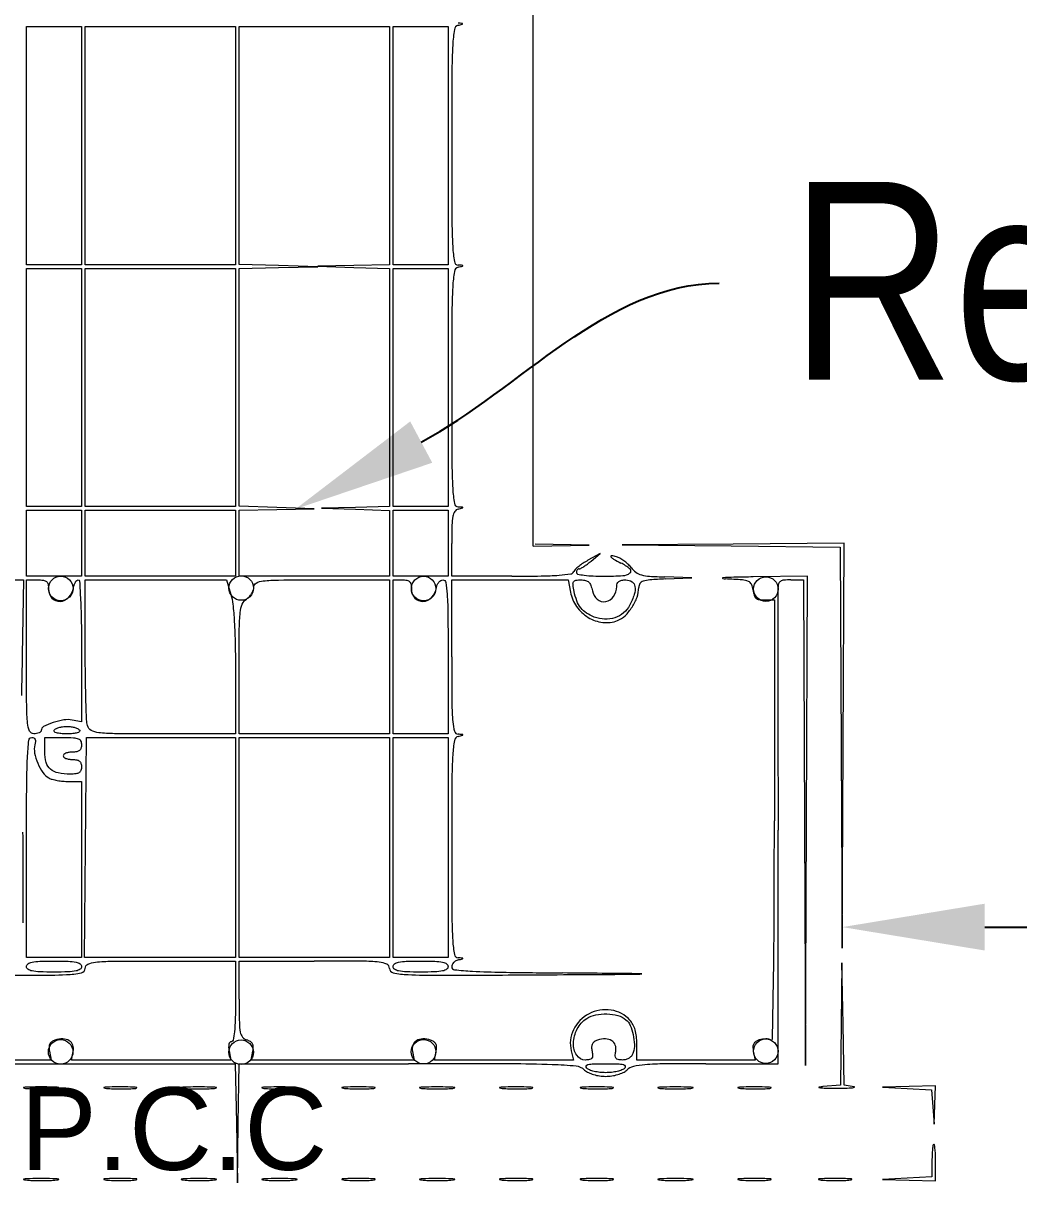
# Model space of a CAD drawing. Header units: metres. Extents: x 1521 to 1862, y -130 to 121.
# Drawn here: x 1527.445 to 1528.703, y -2.334 to -0.869 of the extents above; entities that cross this region are included whole.
import ezdxf
from ezdxf import colors
from ezdxf.entities.mleader import LeaderData, LeaderLine
from ezdxf.math import Vec2, Vec3

# ---------------------------------------------------------------- set-up
doc = ezdxf.new("R2010")
doc.units = ezdxf.units.M
doc.header["$MEASUREMENT"] = 0
doc.layers.add('A-WALL', color=250, linetype='Continuous', lineweight=30)
doc.styles.add('MT', font='swissc.ttf', dxfattribs={"height": 0.3})
doc.styles.get("Standard").update_dxf_attribs({"font": 'arial.ttf'})

msp = doc.modelspace()

# ---------------------------------------------------------------- linework, layer by layer
at = {"layer": 'A-WALL', "lineweight": 5, "ltscale": 5}
for p, q in [((1528.08959, -1.52935), (1528.08959, 0.11573)), ((1527.98653, -1.56743), (1527.98653, -1.52609)), ((1528.08959, -1.52935), (1528.16022, -1.52833)), ((1528.16022, -1.52833), (1528.09194, -1.52691)), ((1528.17411, -1.53887), (1528.15854, -1.54736)), ((1528.16253, -1.54841), (1528.17411, -1.53887)), ((1528.06246, -1.56743), (1527.98653, -1.56743)), ((1528.4358, -1.56743), (1528.36748, -1.56835)), ((1528.43467, -1.87659), (1528.4358, -1.56743)), ((1527.98653, -1.66932), (1527.98653, -1.57206)), ((1527.98653, -1.57206), (1528.06012, -1.57206)), ((1528.06012, -1.57206), (1528.13371, -1.57206)), ((1528.13371, -1.57206), (1528.13662, -1.58753)), ((1528.2899, -1.56927), (1528.25583, -1.56835)), ((1528.25632, -1.57087), (1528.2899, -1.56927)), ((1528.41492, -1.57206), (1528.4311, -1.57206)), ((1528.4311, -1.57206), (1528.43232, -1.8789)), ((1528.38138, -1.59735), (1528.39411, -1.59717)), ((1528.39411, -1.59717), (1528.39411, -1.87668)), ((1528.39888, -2.18343), (1528.39874, -1.88817)), ((1528.43232, -1.8789), (1528.43355, -2.18575)), ((1528.43355, -2.18575), (1528.43467, -1.87659)), ((1527.7179, -2.10207), (1527.7179, -2.05375)), ((1527.7179, -2.05375), (1527.81285, -2.05375)), ((1527.73308, -2.1788), (1527.73521, -2.16768)), ((1527.93685, -2.16787), (1527.93893, -2.1788)), ((1527.96466, -2.1788), (1527.96679, -2.16768)), ((1528.13747, -2.16722), (1528.14038, -2.1788)), ((1528.22043, -2.1788), (1528.22043, -2.15844)), ((1528.36754, -2.16768), (1528.36967, -2.1788)), ((1527.83601, -2.1788), (1527.73308, -2.1788)), ((1527.93893, -2.1788), (1527.83601, -2.1788)), ((1528.05252, -2.1788), (1527.96466, -2.1788)), ((1528.14038, -2.1788), (1528.05252, -2.1788)), ((1528.29505, -2.1788), (1528.22043, -2.1788)), ((1528.36967, -2.1788), (1528.29505, -2.1788)), ((1527.36579, -2.18343), (1527.71304, -2.18343)), ((1527.71304, -2.18343), (1527.71444, -2.25869)), ((1527.71687, -2.25869), (1527.7179, -2.18343)), ((1527.7179, -2.18343), (1527.93175, -2.18343)), ((1528.3077, -2.18343), (1528.39888, -2.18343)), ((1527.71444, -2.25869), (1527.71583, -2.33396)), ((1527.71583, -2.33396), (1527.71687, -2.25869))]:
    msp.add_line(p, q, dxfattribs=at)
for points in [[(1527.51874, -1.02322), (1527.51874, -1.17375), (1527.48401, -1.17375), (1527.44927, -1.17375), (1527.44927, -1.02322), (1527.44927, -0.87269), (1527.48401, -0.87269), (1527.51874, -0.87269)], [(1527.71327, -1.02322), (1527.71327, -1.17375), (1527.61832, -1.17375), (1527.52338, -1.17375), (1527.52338, -1.02322), (1527.52338, -0.87269), (1527.61832, -0.87269), (1527.71327, -0.87269)], [(1527.9078, -1.02322), (1527.9078, -1.17375), (1527.86264, -1.17472), (1527.81748, -1.17568), (1527.86264, -1.1772), (1527.9078, -1.17871), (1527.9078, -1.32907), (1527.9078, -1.47943), (1527.86496, -1.48039), (1527.82211, -1.48135), (1527.86496, -1.48288), (1527.9078, -1.48441), (1527.9078, -1.52592), (1527.9078, -1.56743), (1527.81285, -1.56743), (1527.7179, -1.56743), (1527.7179, -1.52575), (1527.7179, -1.48406), (1527.76538, -1.48308), (1527.81285, -1.48211), (1527.76538, -1.48061), (1527.7179, -1.47911), (1527.7179, -1.32874), (1527.7179, -1.17838), (1527.76769, -1.17739), (1527.81748, -1.17641), (1527.76769, -1.17492), (1527.7179, -1.17343), (1527.7179, -1.02306), (1527.7179, -0.87269), (1527.81285, -0.87269), (1527.9078, -0.87269)], [(1527.9819, -1.02322), (1527.9819, -1.17375), (1527.94717, -1.17375), (1527.91243, -1.17375), (1527.91243, -1.02322), (1527.91243, -0.87269), (1527.94717, -0.87269), (1527.9819, -0.87269)], [(1527.51874, -1.3289), (1527.51874, -1.47943), (1527.48401, -1.47943), (1527.44927, -1.47943), (1527.44927, -1.3289), (1527.44927, -1.17838), (1527.48401, -1.17838), (1527.51874, -1.17838)], [(1527.71327, -1.3289), (1527.71327, -1.47943), (1527.61832, -1.47943), (1527.52338, -1.47943), (1527.52338, -1.3289), (1527.52338, -1.17838), (1527.61832, -1.17838), (1527.71327, -1.17838)], [(1527.9819, -1.3289), (1527.9819, -1.47943), (1527.94717, -1.47943), (1527.91243, -1.47943), (1527.91243, -1.3289), (1527.91243, -1.17838), (1527.94717, -1.17838), (1527.9819, -1.17838)], [(1527.51874, -1.52575), (1527.51874, -1.56743), (1527.48401, -1.56743), (1527.44927, -1.56743), (1527.44927, -1.52575), (1527.44927, -1.48406), (1527.48401, -1.48406), (1527.51874, -1.48406)], [(1527.71327, -1.52575), (1527.71327, -1.56743), (1527.61832, -1.56743), (1527.52338, -1.56743), (1527.52338, -1.52575), (1527.52338, -1.48406), (1527.61832, -1.48406), (1527.71327, -1.48406)], [(1527.9819, -1.52575), (1527.9819, -1.56743), (1527.94717, -1.56743), (1527.91243, -1.56743), (1527.91243, -1.52575), (1527.91243, -1.48406), (1527.94717, -1.48406), (1527.9819, -1.48406)], [(1528.33965, -1.52922), (1528.4774, -1.53052), (1528.47864, -1.78403), (1528.47988, -2.03754), (1528.481, -1.78164), (1528.48211, -1.52575), (1528.34201, -1.52683), (1528.2019, -1.52792)], [(1527.71327, -1.91017), (1527.71327, -2.04911), (1527.618, -2.04911), (1527.52272, -2.04911), (1527.52394, -1.91017), (1527.52515, -1.77122), (1527.61921, -1.77122), (1527.71327, -1.77122)], [(1527.9078, -1.91017), (1527.9078, -2.04911), (1527.81285, -2.04911), (1527.7179, -2.04911), (1527.7179, -1.91017), (1527.7179, -1.77122), (1527.81285, -1.77122), (1527.9078, -1.77122)], [(1527.9819, -1.91017), (1527.9819, -2.04911), (1527.94717, -2.04911), (1527.91243, -2.04911), (1527.91243, -1.91017), (1527.91243, -1.77122), (1527.94717, -1.77122), (1527.9819, -1.77122)], [(1528.56176, -2.21465), (1528.59278, -2.21626), (1528.59451, -2.23806), (1528.59623, -2.25985), (1528.59707, -2.23554), (1528.5979, -2.21122), (1528.56432, -2.21213), (1528.53074, -2.21303)]]:
    msp.add_lwpolyline(points, close=True, dxfattribs=at)
for points in [[(1527.36161, -1.57206), (1527.44532, -1.57206), (1527.44382, -1.66718, -0.002509), (1527.44276, -1.71821, -0.014722)], [(1527.44436, -1.89083, -0.002997), (1527.44464, -1.93796, -0.00148), (1527.44444, -2.00534, -0.016631)], [(1527.34159, -2.07118, 0.000695), (1527.46075, -2.07173, 0.012037), (1527.49963, -2.07092, 0.03551), (1527.51866, -2.0687, 0.360468), (1527.52338, -2.06301, -0.289626), (1527.52674, -2.05769, -0.086689), (1527.5364, -2.05502, -0.022816), (1527.55746, -2.05393, -0.001501), (1527.61832, -2.05375), (1527.71327, -2.05375), (1527.71327, -2.10469, -0.006338), (1527.71298, -2.12751, -0.018954), (1527.712, -2.14308, -0.019555), (1527.71051, -2.15363, -0.362601), (1527.7081, -2.15564, 0.222095), (1527.70622, -2.15652, 0.112088), (1527.705, -2.1589, 0.072403), (1527.70461, -2.16259, 0.037491), (1527.70514, -2.16722), (1527.70736, -2.1788), (1527.60674, -2.1788), (1527.50613, -2.1788), (1527.50822, -2.16787, 0.131317), (1527.50765, -2.15997, 0.172794), (1527.50316, -2.15437, 0.139213), (1527.49524, -2.15212, 0.076905), (1527.48522, -2.15368, 0.071147), (1527.48112, -2.15565, 0.130559), (1527.47869, -2.15842, 0.114853), (1527.47778, -2.1623, 0.04792), (1527.47828, -2.16768), (1527.48041, -2.1788), (1527.37748, -2.1788)]]:
    msp.add_lwpolyline(points, format="xyb", dxfattribs=at)
for points in [[(1527.47706, -1.58379, 0.184951), (1527.48137, -1.59503, 0.227675), (1527.49163, -1.59926, 0.192094), (1527.5028, -1.59406, 0.15313), (1527.50865, -1.58201, -0.040145), (1527.50953, -1.5782, -0.054773), (1527.51096, -1.57498, -0.06764), (1527.51268, -1.57278, -0.195845), (1527.51444, -1.57206, -0.397046), (1527.51627, -1.57379, -0.002736), (1527.51753, -1.59731, -0.00792), (1527.51845, -1.62592, -0.004085), (1527.51874, -1.66174), (1527.51874, -1.75141), (1527.50713, -1.74919, 0.088395), (1527.49638, -1.74905, 0.040768), (1527.48276, -1.75246, 0.037233), (1527.47085, -1.75752, 0.280847), (1527.4678, -1.76252, -0.211547), (1527.46711, -1.76407, -0.080913), (1527.46508, -1.76539, -0.061586), (1527.46208, -1.76629, -0.042005), (1527.45853, -1.76659, -0.292848), (1527.45321, -1.76317, -0.084277), (1527.45054, -1.75327, -0.022284), (1527.44945, -1.73173, -0.001458), (1527.44927, -1.66932), (1527.44927, -1.57206), (1527.46317, -1.57206, -0.030112), (1527.47067, -1.57251, -0.146144), (1527.47453, -1.5742, -0.172948), (1527.47648, -1.57755, -0.046258)], [(1527.70751, -1.59052, -0.05074), (1527.71, -1.6027, -0.010148), (1527.71176, -1.62483, -0.009449), (1527.7129, -1.65327, -0.005338), (1527.71327, -1.68778), (1527.71327, -1.76659), (1527.62118, -1.76659, -0.001485), (1527.56023, -1.76641, -0.025868), (1527.54043, -1.76526, -0.100996), (1527.53101, -1.76224, -0.201916), (1527.5263, -1.75617, -0.05567), (1527.52518, -1.74883, -0.002508), (1527.5243, -1.7233, -0.00418), (1527.52367, -1.69293, -0.002977), (1527.52344, -1.6589), (1527.52338, -1.57206), (1527.61256, -1.57206), (1527.70175, -1.57206)], [(1527.9078, -1.66932), (1527.9078, -1.76659), (1527.81285, -1.76659), (1527.7179, -1.76659), (1527.7179, -1.68433, -0.00217), (1527.71812, -1.63362, -0.024042), (1527.71927, -1.61339, -0.068017), (1527.72192, -1.60259, -0.160372), (1527.72717, -1.59629, 0.063621), (1527.73071, -1.5934, 0.051408), (1527.73371, -1.5895, 0.053089), (1527.73575, -1.58524, 0.085407), (1527.73643, -1.58129, -0.276909), (1527.73957, -1.57605, -0.096043), (1527.74834, -1.57334, -0.025103), (1527.76753, -1.57225, -0.001711), (1527.82211, -1.57206), (1527.9078, -1.57206)], [(1527.93559, -1.58379, 0.184951), (1527.93989, -1.59503, 0.227675), (1527.95016, -1.59926, 0.192094), (1527.96133, -1.59406, 0.15313), (1527.96717, -1.58201, -0.062178), (1527.96823, -1.57821, -0.072022), (1527.97016, -1.57498, -0.08341), (1527.97264, -1.57281, -0.139456), (1527.97528, -1.57206, -0.367642), (1527.97893, -1.57517, -0.023396), (1527.98067, -1.59022, -0.014816), (1527.98167, -1.61639, -0.002188), (1527.9819, -1.66932), (1527.9819, -1.76659), (1527.94717, -1.76659), (1527.91243, -1.76659), (1527.91243, -1.66932), (1527.91243, -1.57206), (1527.92401, -1.57206, -0.045625), (1527.9299, -1.5726, -0.153505), (1527.93329, -1.57439, -0.151722), (1527.93506, -1.57781, -0.044245)], [(1528.16416, -1.58596, 0.170052), (1528.17043, -1.59655, 0.223139), (1528.18115, -1.59941, 0.201059), (1528.19107, -1.59298, 0.15078), (1528.19496, -1.5804, -0.095825), (1528.19568, -1.57666, -0.142106), (1528.19772, -1.57405, -0.111138), (1528.20128, -1.57254, -0.045353), (1528.20653, -1.57206, -0.149701), (1528.21426, -1.57443, -0.210893), (1528.21804, -1.58045, -0.118218), (1528.21713, -1.59047, -0.037913), (1528.21125, -1.60433, -0.101396), (1528.2036, -1.6138, -0.092924), (1528.19261, -1.61986, -0.088687), (1528.17972, -1.6217, -0.082238), (1528.16662, -1.61905, -0.054889), (1528.15676, -1.61401, -0.080519), (1528.14961, -1.60743, -0.075347), (1528.14459, -1.59858, -0.042161), (1528.14114, -1.58667, -0.018681), (1528.13975, -1.57809, -0.165883), (1528.14053, -1.57439, -0.225607), (1528.14327, -1.57255, -0.037107), (1528.1498, -1.57206, -0.058548), (1528.1557, -1.57276, -0.134574), (1528.15959, -1.57489, -0.114971), (1528.16221, -1.57896, -0.036647)], [(1527.51643, -1.76196, -0.372961), (1527.51613, -1.76382, -0.104919), (1527.5133, -1.76532, -0.050431), (1527.50789, -1.76629, -0.019189), (1527.50022, -1.76659, -0.019189), (1527.49255, -1.76629, -0.050431), (1527.48714, -1.76532, -0.104919), (1527.48431, -1.76382, -0.372961), (1527.48401, -1.76196, -0.144823), (1527.486, -1.76017, -0.04093), (1527.48995, -1.75869, -0.037579), (1527.4949, -1.75767, -0.032024), (1527.50022, -1.75732, -0.032024), (1527.50554, -1.75767, -0.037579), (1527.51049, -1.75869, -0.04093), (1527.51443, -1.76017, -0.144823)], [(1527.45987, -1.78051, 0.112203), (1527.45953, -1.79085, 0.051433), (1527.46346, -1.80384, 0.051517), (1527.46992, -1.81566, 0.119767), (1527.47739, -1.82234, 0.05725), (1527.48172, -1.82406, 0.021301), (1527.48812, -1.82549, 0.020779), (1527.4953, -1.82647, 0.023592), (1527.50223, -1.8268), (1527.51874, -1.8268), (1527.51874, -1.93796), (1527.51874, -2.04911), (1527.48401, -2.04911), (1527.44927, -2.04911), (1527.44927, -1.91017, -0.001494), (1527.4495, -1.8344, -0.010218), (1527.45048, -1.79708, -0.011846), (1527.45207, -1.7746, -0.386877), (1527.45579, -1.77122, -0.121321), (1527.45839, -1.77186, -0.170111), (1527.46001, -1.7736, -0.120461), (1527.46052, -1.77649, -0.047567)], [(1527.51874, -1.78048, -0.07578), (1527.51808, -1.78481, -0.149477), (1527.51614, -1.78766, -0.124434), (1527.51264, -1.78925, -0.044917), (1527.50717, -1.78975, 0.038131), (1527.50273, -1.79008, 0.057076), (1527.49899, -1.79111, 0.074992), (1527.49643, -1.7926, 0.226478), (1527.49559, -1.79438, 0.226478), (1527.49643, -1.79615, 0.074992), (1527.49899, -1.79765, 0.057076), (1527.50273, -1.79867, 0.038131), (1527.50717, -1.79901, -0.044917), (1527.51264, -1.7995, -0.124434), (1527.51614, -1.80109, -0.149477), (1527.51808, -1.80394, -0.07578), (1527.51874, -1.80827, -0.082016), (1527.518, -1.81281, -0.167908), (1527.51581, -1.81562, -0.115658), (1527.51169, -1.81712, -0.029372), (1527.50455, -1.81754, -0.048302), (1527.48926, -1.81606, -0.131533), (1527.47957, -1.81132, -0.147788), (1527.47421, -1.80279, -0.067027), (1527.47243, -1.78958), (1527.47243, -1.77122), (1527.49559, -1.77122, -0.011557), (1527.5086, -1.77152, -0.083766), (1527.51469, -1.77284, -0.189791), (1527.51766, -1.77564, -0.110458)], [(1527.51874, -2.06069, -0.250296), (1527.51691, -2.06413, -0.098409), (1527.5118, -2.06625, -0.041714), (1527.50208, -2.06736, -0.007659), (1527.48401, -2.06764, -0.007659), (1527.46593, -2.06736, -0.041714), (1527.45622, -2.06625, -0.098409), (1527.45111, -2.06413, -0.250296), (1527.44927, -2.06069, -0.250296), (1527.45111, -2.05726, -0.098409), (1527.45622, -2.05514, -0.041714), (1527.46593, -2.05402, -0.007659), (1527.48401, -2.05375, -0.007659), (1527.50208, -2.05402, -0.041714), (1527.5118, -2.05514, -0.098409), (1527.51691, -2.05726, -0.250296)], [(1527.9819, -2.06069, -0.250296), (1527.98007, -2.06413, -0.098409), (1527.97496, -2.06625, -0.041714), (1527.96524, -2.06736, -0.007659), (1527.94717, -2.06764, -0.007659), (1527.92909, -2.06736, -0.041714), (1527.91938, -2.06625, -0.098409), (1527.91426, -2.06413, -0.250296), (1527.91243, -2.06069, -0.250296), (1527.91426, -2.05726, -0.098409), (1527.91938, -2.05514, -0.041714), (1527.92909, -2.05402, -0.007659), (1527.94717, -2.05375, -0.007659), (1527.96524, -2.05402, -0.041714), (1527.97496, -2.05514, -0.098409), (1527.98007, -2.05726, -0.250296)], [(1528.47852, -2.13339), (1528.47748, -2.21071), (1528.45548, -2.21245, 0.029185), (1528.45064, -2.21311, 0.851835), (1528.45066, -2.21372, 0.026451), (1528.45707, -2.21417, 0.003596), (1528.47053, -2.21432, 0.004575), (1528.484, -2.21425, 0.014542), (1528.49299, -2.21386, 0.110969), (1528.49509, -2.21323, 0.71242), (1528.49496, -2.21254), (1528.48233, -2.21063), (1528.48095, -2.13334), (1528.47956, -2.05606)], [(1528.20665, -2.12795, -0.118686), (1528.21193, -2.13501, -0.046971), (1528.21568, -2.14664, -0.046642), (1528.21725, -2.15921, -0.084876), (1528.21583, -2.16943, -0.080373), (1528.21387, -2.17332, -0.085062), (1528.21081, -2.1763, -0.082205), (1528.20684, -2.17816, -0.068895), (1528.20223, -2.1788, -0.0437), (1528.19682, -2.17832, -0.185279), (1528.19408, -2.17668, -0.176058), (1528.19306, -2.17356, -0.038793), (1528.1937, -2.16787, 0.131317), (1528.19312, -2.15997, 0.172794), (1528.18864, -2.15437, 0.139213), (1528.18071, -2.15212, 0.076905), (1528.17069, -2.15368, 0.071147), (1528.16659, -2.15565, 0.130559), (1528.16417, -2.15842, 0.114853), (1528.16325, -2.1623, 0.04792), (1528.16376, -2.16768, -0.036909), (1528.16443, -2.17348, -0.172391), (1528.16345, -2.17664, -0.188871), (1528.16076, -2.17831, -0.045674), (1528.15545, -2.1788, -0.256571), (1528.14437, -2.17271, -0.15015), (1528.14025, -2.15772, -0.11265), (1528.14499, -2.13949, -0.131576), (1528.15702, -2.12633, -0.091282), (1528.16842, -2.12169, -0.059401), (1528.18262, -2.12046, -0.060236), (1528.19644, -2.12259, -0.10525)], [(1528.20502, -2.18911, -0.107056), (1528.20161, -2.19131, -0.031472), (1528.19564, -2.19313, -0.030032), (1528.18847, -2.19438, -0.028222), (1528.18106, -2.1948, -0.028222), (1528.17365, -2.19438, -0.030032), (1528.16649, -2.19313, -0.031472), (1528.16051, -2.19131, -0.107056), (1528.1571, -2.18911, -0.288332), (1528.1565, -2.18649, -0.255441), (1528.15861, -2.18459, -0.051311), (1528.16582, -2.18364, -0.006971), (1528.18106, -2.18343, -0.006971), (1528.1963, -2.18364, -0.051311), (1528.20351, -2.18459, -0.255441), (1528.20562, -2.18649, -0.288332)], [(1527.44811, -2.21461, 0.014123), (1527.45708, -2.21516, 0.008335), (1527.4678, -2.21534, 0.008335), (1527.47852, -2.21516, 0.014123), (1527.48748, -2.21461, 0.084525), (1527.48992, -2.21397, 0.76997), (1527.48982, -2.21336, 0.018707), (1527.48191, -2.21294, 0.003751), (1527.4678, -2.21284, 0.003751), (1527.45368, -2.21294, 0.018707), (1527.44578, -2.21336, 0.76997), (1527.44567, -2.21397, 0.084525)], [(1527.55013, -2.21462, 0.013671), (1527.55897, -2.21517, 0.00893), (1527.56918, -2.21534, 0.008983), (1527.57916, -2.21515, 0.016947), (1527.58718, -2.21459, 0.153636), (1527.58868, -2.21394, 0.661512), (1527.58848, -2.21332, 0.018464), (1527.58068, -2.21291, 0.004138), (1527.56738, -2.21281, 0.003921), (1527.55411, -2.21292, 0.022011), (1527.54703, -2.21335, 0.807686), (1527.54696, -2.21396, 0.057523)], [(1527.64727, -2.21461, 0.014123), (1527.65623, -2.21516, 0.008335), (1527.66696, -2.21534, 0.008335), (1527.67768, -2.21516, 0.014123), (1527.68664, -2.21461, 0.084525), (1527.68908, -2.21397, 0.76997), (1527.68898, -2.21336, 0.018707), (1527.68107, -2.21294, 0.003751), (1527.66696, -2.21284, 0.003751), (1527.65284, -2.21294, 0.018707), (1527.64493, -2.21336, 0.76997), (1527.64483, -2.21397, 0.084525)], [(1527.74917, -2.21461, 0.014123), (1527.75813, -2.21516, 0.008335), (1527.76885, -2.21534, 0.008335), (1527.77957, -2.21516, 0.014123), (1527.78853, -2.21461, 0.084525), (1527.79098, -2.21397, 0.76997), (1527.79087, -2.21336, 0.018707), (1527.78296, -2.21294, 0.003751), (1527.76885, -2.21284, 0.003751), (1527.75474, -2.21294, 0.018707), (1527.74683, -2.21336, 0.76997), (1527.74673, -2.21397, 0.084525)], [(1527.85118, -2.21462, 0.013671), (1527.86002, -2.21517, 0.00893), (1527.87024, -2.21534, 0.008983), (1527.88021, -2.21515, 0.016947), (1527.88824, -2.21459, 0.153636), (1527.88973, -2.21394, 0.661512), (1527.88953, -2.21332, 0.018464), (1527.88174, -2.21291, 0.004138), (1527.86843, -2.21281, 0.003921), (1527.85516, -2.21292, 0.022011), (1527.84808, -2.21335, 0.807686), (1527.84801, -2.21396, 0.057523)], [(1527.94832, -2.21461, 0.014123), (1527.95729, -2.21516, 0.008335), (1527.96801, -2.21534, 0.008335), (1527.97873, -2.21516, 0.014123), (1527.98769, -2.21461, 0.084525), (1527.99013, -2.21397, 0.76997), (1527.99003, -2.21336, 0.018707), (1527.98212, -2.21294, 0.003751), (1527.96801, -2.21284, 0.003751), (1527.95389, -2.21294, 0.018707), (1527.94599, -2.21336, 0.76997), (1527.94588, -2.21397, 0.084525)], [(1528.05034, -2.21462, 0.013671), (1528.05918, -2.21517, 0.00893), (1528.0694, -2.21534, 0.008983), (1528.07937, -2.21515, 0.016947), (1528.08739, -2.21459, 0.153636), (1528.08889, -2.21394, 0.661512), (1528.08869, -2.21332, 0.018464), (1528.08089, -2.21291, 0.004138), (1528.06759, -2.21281, 0.003921), (1528.05432, -2.21292, 0.022011), (1528.04724, -2.21335, 0.807686), (1528.04717, -2.21396, 0.057523)], [(1528.15224, -2.21462, 0.013671), (1528.16107, -2.21517, 0.00893), (1528.17129, -2.21534, 0.008983), (1528.18126, -2.21515, 0.016947), (1528.18929, -2.21459, 0.153636), (1528.19078, -2.21394, 0.661512), (1528.19058, -2.21332, 0.018464), (1528.18279, -2.21291, 0.004138), (1528.16948, -2.21281, 0.003921), (1528.15621, -2.21292, 0.022011), (1528.14913, -2.21335, 0.807686), (1528.14907, -2.21396, 0.057523)], [(1528.24938, -2.21461, 0.014123), (1528.25834, -2.21516, 0.008335), (1528.26906, -2.21534, 0.008335), (1528.27978, -2.21516, 0.014123), (1528.28874, -2.21461, 0.084525), (1528.29119, -2.21397, 0.76997), (1528.29108, -2.21336, 0.018707), (1528.28317, -2.21294, 0.003751), (1528.26906, -2.21284, 0.003751), (1528.25495, -2.21294, 0.018707), (1528.24704, -2.21336, 0.76997), (1528.24694, -2.21397, 0.084525)], [(1528.35139, -2.21462, 0.013671), (1528.36023, -2.21517, 0.00893), (1528.37045, -2.21534, 0.008983), (1528.38042, -2.21515, 0.016947), (1528.38845, -2.21459, 0.153636), (1528.38994, -2.21394, 0.661512), (1528.38974, -2.21332, 0.018464), (1528.38195, -2.21291, 0.004138), (1528.36864, -2.21281, 0.003921), (1528.35537, -2.21292, 0.022011), (1528.34829, -2.21335, 0.807686), (1528.34822, -2.21396, 0.057523)], [(1528.59327, -2.30596), (1528.59327, -2.32659), (1528.56201, -2.32821), (1528.53074, -2.32983), (1528.56432, -2.33073), (1528.5979, -2.33164), (1528.5979, -2.30848, 0.009382), (1528.59774, -2.2996, 0.015537), (1528.59722, -2.29213, 0.009304), (1528.59651, -2.28613, 0.374666), (1528.59559, -2.28532, 0.368667), (1528.59467, -2.28611, 0.011547), (1528.59395, -2.29139, 0.017414), (1528.59344, -2.29805, 0.010534)], [(1527.44811, -2.3304, 0.014123), (1527.45708, -2.33095, 0.008335), (1527.4678, -2.33113, 0.008335), (1527.47852, -2.33095, 0.014123), (1527.48748, -2.3304, 0.084525), (1527.48992, -2.32975, 0.76997), (1527.48982, -2.32915, 0.018707), (1527.48191, -2.32873, 0.003751), (1527.4678, -2.32863, 0.003751), (1527.45368, -2.32873, 0.018707), (1527.44578, -2.32915, 0.76997), (1527.44567, -2.32975, 0.084525)], [(1527.55013, -2.33041, 0.013671), (1527.55897, -2.33096, 0.00893), (1527.56918, -2.33113, 0.008983), (1527.57916, -2.33094, 0.016947), (1527.58718, -2.33038, 0.153636), (1527.58868, -2.32973, 0.661512), (1527.58848, -2.32911, 0.018464), (1527.58068, -2.3287, 0.004138), (1527.56738, -2.3286, 0.003921), (1527.55411, -2.32871, 0.022011), (1527.54703, -2.32914, 0.807686), (1527.54696, -2.32975, 0.057523)], [(1527.64727, -2.3304, 0.014123), (1527.65623, -2.33095, 0.008335), (1527.66696, -2.33113, 0.008335), (1527.67768, -2.33095, 0.014123), (1527.68664, -2.3304, 0.084525), (1527.68908, -2.32975, 0.76997), (1527.68898, -2.32915, 0.018707), (1527.68107, -2.32873, 0.003751), (1527.66696, -2.32863, 0.003751), (1527.65284, -2.32873, 0.018707), (1527.64493, -2.32915, 0.76997), (1527.64483, -2.32975, 0.084525)], [(1527.74917, -2.3304, 0.014123), (1527.75813, -2.33095, 0.008335), (1527.76885, -2.33113, 0.008335), (1527.77957, -2.33095, 0.014123), (1527.78853, -2.3304, 0.084525), (1527.79098, -2.32975, 0.76997), (1527.79087, -2.32915, 0.018707), (1527.78296, -2.32873, 0.003751), (1527.76885, -2.32863, 0.003751), (1527.75474, -2.32873, 0.018707), (1527.74683, -2.32915, 0.76997), (1527.74673, -2.32975, 0.084525)], [(1527.85118, -2.33041, 0.013671), (1527.86002, -2.33096, 0.00893), (1527.87024, -2.33113, 0.008983), (1527.88021, -2.33094, 0.016947), (1527.88824, -2.33038, 0.153636), (1527.88973, -2.32973, 0.661512), (1527.88953, -2.32911, 0.018464), (1527.88174, -2.3287, 0.004138), (1527.86843, -2.3286, 0.003921), (1527.85516, -2.32871, 0.022011), (1527.84808, -2.32914, 0.807686), (1527.84801, -2.32975, 0.057523)], [(1527.94832, -2.3304, 0.014123), (1527.95729, -2.33095, 0.008335), (1527.96801, -2.33113, 0.008335), (1527.97873, -2.33095, 0.014123), (1527.98769, -2.3304, 0.084525), (1527.99013, -2.32975, 0.76997), (1527.99003, -2.32915, 0.018707), (1527.98212, -2.32873, 0.003751), (1527.96801, -2.32863, 0.003751), (1527.95389, -2.32873, 0.018707), (1527.94599, -2.32915, 0.76997), (1527.94588, -2.32975, 0.084525)], [(1528.05034, -2.33041, 0.013671), (1528.05918, -2.33096, 0.00893), (1528.0694, -2.33113, 0.008983), (1528.07937, -2.33094, 0.016947), (1528.08739, -2.33038, 0.153636), (1528.08889, -2.32973, 0.661512), (1528.08869, -2.32911, 0.018464), (1528.08089, -2.3287, 0.004138), (1528.06759, -2.3286, 0.003921), (1528.05432, -2.32871, 0.022011), (1528.04724, -2.32914, 0.807686), (1528.04717, -2.32975, 0.057523)], [(1528.15224, -2.33041, 0.013671), (1528.16107, -2.33096, 0.00893), (1528.17129, -2.33113, 0.008983), (1528.18126, -2.33094, 0.016947), (1528.18929, -2.33038, 0.153636), (1528.19078, -2.32973, 0.661512), (1528.19058, -2.32911, 0.018464), (1528.18279, -2.3287, 0.004138), (1528.16948, -2.3286, 0.003921), (1528.15621, -2.32871, 0.022011), (1528.14913, -2.32914, 0.807686), (1528.14907, -2.32975, 0.057523)], [(1528.24938, -2.3304, 0.014123), (1528.25834, -2.33095, 0.008335), (1528.26906, -2.33113, 0.008335), (1528.27978, -2.33095, 0.014123), (1528.28874, -2.3304, 0.084525), (1528.29119, -2.32975, 0.76997), (1528.29108, -2.32915, 0.018707), (1528.28317, -2.32873, 0.003751), (1528.26906, -2.32863, 0.003751), (1528.25495, -2.32873, 0.018707), (1528.24704, -2.32915, 0.76997), (1528.24694, -2.32975, 0.084525)], [(1528.35139, -2.33041, 0.013671), (1528.36023, -2.33096, 0.00893), (1528.37045, -2.33113, 0.008983), (1528.38042, -2.33094, 0.016947), (1528.38845, -2.33038, 0.153636), (1528.38994, -2.32973, 0.661512), (1528.38974, -2.32911, 0.018464), (1528.38195, -2.3287, 0.004138), (1528.36864, -2.3286, 0.003921), (1528.35537, -2.32871, 0.022011), (1528.34829, -2.32914, 0.807686), (1528.34822, -2.32975, 0.057523)], [(1528.45329, -2.33041, 0.013671), (1528.46213, -2.33096, 0.00893), (1528.47234, -2.33113, 0.008983), (1528.48231, -2.33094, 0.016947), (1528.49034, -2.33038, 0.153636), (1528.49184, -2.32973, 0.661512), (1528.49164, -2.32911, 0.018464), (1528.48384, -2.3287, 0.004138), (1528.47053, -2.3286, 0.003921), (1528.45727, -2.32871, 0.022011), (1528.45018, -2.32914, 0.807686), (1528.45012, -2.32975, 0.057523)]]:
    msp.add_lwpolyline(points, format="xyb", close=True, dxfattribs=at)
for centre in [(1527.49251, -1.58293), (1527.72051, -1.58239), (1527.95098, -1.58307), (1528.38342, -1.58372), (1527.49239, -2.16846), (1527.72039, -2.16899), (1527.95086, -2.16831), (1528.3833, -2.16767)]:
    msp.add_circle(centre, 0.0155, dxfattribs=at)
for centre, radius, start, end in [((1528.17854, -0.90612), 0.19104, 171.11614, 176.95377), ((1527.99631, -0.87763), 0.00659, 104.6454, 171.11613), ((1527.84293, -0.29071), 0.60004, 284.64545, 285.16662), ((1527.96171, -1.35896), 0.49148, 85.5382, 86.14187), ((1527.99978, -0.86935), 0.000518, 285.16657, 357.01693), ((1527.99991, -0.86936), 0.000384, 357.01729, 85.53848), ((1528.72732, -0.93532), 0.74059, 176.9537, 179.75303), ((1549.19001, -1.02355), 21.20347, 179.752971, 180.00003), ((1549.9798, -1.02355), 21.99327, 180.000031, 180.239528), ((1528.70662, -1.11248), 0.7199, 180.23959, 183.07811), ((1528.16235, -1.14175), 0.17484, 183.07818, 189.25523), ((1527.99499, -1.16902), 0.00527, 189.25529, 266.20756), ((1528.17854, -1.2118), 0.19104, 171.11614, 176.95377), ((1527.99631, -1.18332), 0.00659, 104.6454, 171.11613), ((1527.95199, -1.81777), 0.6449, 85.72338, 86.20764), ((1527.80938, -0.46801), 0.73274, 284.64545, 285.08617), ((1528.00005, -1.17505), 0.000381, 359.99971, 85.72312), ((1527.99997, -1.17505), 0.000462, 285.08618, 0.00001), ((1528.72732, -1.24101), 0.74059, 176.9537, 179.75303), ((1549.19001, -1.32923), 21.20347, 179.752971, 180.00003), ((1549.9798, -1.32923), 21.99327, 180.000031, 180.239528), ((1528.70662, -1.41816), 0.7199, 180.23959, 183.07811), ((1528.16235, -1.44743), 0.17484, 183.07818, 189.25523), ((1527.99499, -1.4747), 0.00527, 189.25529, 266.20756), ((1527.95199, -2.12346), 0.6449, 85.72338, 86.20764), ((1528.05722, -1.50464), 0.07044, 169.43639, 178.66153), ((1528.00437, -1.49479), 0.01667, 146.82142, 169.4364), ((1527.99647, -1.48962), 0.00723, 104.64539, 146.8215), ((1527.80938, -0.77369), 0.73274, 284.64545, 285.08617), ((1528.00005, -1.48073), 0.000381, 359.99971, 85.72312), ((1527.99997, -1.48073), 0.000462, 285.08618, 0.00001), ((1528.97498, -1.52609), 0.98845, 178.66154, 179.99996), ((1528.1928, -1.6125), 0.07354, 123.30367, 128.63992), ((1528.20031, -1.62394), 0.08723, 118.60855, 123.30363), ((1528.10924, -1.48639), 0.08171, 302.66175, 306.50342), ((1528.09027, -1.46076), 0.1136, 306.50346, 309.50444), ((1528.18837, -1.54247), 0.000796, 83.28154, 215.71325), ((1528.19572, -1.53719), 0.00985, 215.7133, 240.90718), ((1528.18317, -1.58657), 0.04521, 75.34495, 83.2816), ((1528.31459, -1.32356), 0.25432, 240.90718, 243.29541), ((1528.18989, -1.56088), 0.01865, 60.76709, 75.34499), ((1528.17495, -1.58759), 0.04925, 53.70728, 60.76709), ((1528.17157, -1.60785), 0.06392, 51.07545, 63.29536), ((1528.17216, -1.59138), 0.05396, 46.84504, 53.70725), ((1528.18199, -1.58089), 0.03958, 38.18853, 46.84501), ((1528.06246, 0.91992), 2.48735, 269.99999, 270.8514), ((1528.09371, -1.18264), 0.38456, 270.85141, 274.23299), ((1528.10485, -1.33316), 0.23362, 274.23301, 277.89802), ((1528.1363, -1.55991), 0.00471, 277.89802, 338.37733), ((1528.14802, -1.56455), 0.00789, 133.98527, 158.3773), ((1528.18555, -1.60343), 0.06193, 128.63994, 133.98535), ((1528.15019, -1.5628), 0.00618, 163.28999, 180.00008), ((1528.14595, -1.5628), 0.00194, 180, 258.30602), ((1528.14907, -1.56246), 0.00501, 143.73302, 163.28996), ((1528.14824, -1.56185), 0.00398, 121.50591, 143.73296), ((1528.16919, -1.4505), 0.11662, 258.306, 262.4879), ((1528.14756, -1.56075), 0.00269, 91.69824, 121.50594), ((1528.14735, -1.55377), 0.00429, 271.69823, 299.2889), ((1528.11182, -1.49043), 0.07692, 299.28886, 302.66173), ((1528.17115, -1.43569), 0.13156, 262.48785, 267.39643), ((1528.17913, -1.2601), 0.30733, 267.39639, 270.00003), ((1528.17913, -1.17622), 0.39121, 269.99998, 273.44961), ((1528.2017, -1.55059), 0.01616, 273.44954, 308.23733), ((1528.20966, -1.56069), 0.0033, 308.23727, 51.0755), ((1528.23772, -1.53706), 0.03132, 218.18852, 233.76795), ((1528.23193, -1.54496), 0.02153, 233.76798, 254.40087), ((1528.23983, -1.51667), 0.05089, 254.40087, 266.25236), ((1528.26944, -1.0646), 0.50393, 266.25239, 268.4527), ((1528.18761, -1.58176), 0.03514, 340.02318, 0.00006), ((1528.23168, -1.58176), 0.00894, 145.96902, 179.99996), ((1528.23067, -1.58107), 0.00771, 107.96631, 145.96907), ((1528.2395, -1.60831), 0.03635, 94.28667, 107.96638), ((1528.29048, -2.28852), 0.71846, 92.72527, 94.28667), ((1528.32904, -1.56983), 0.000363, 94.10335, 250.6227), ((1528.33305, -1.55842), 0.01246, 250.62299, 267.26104), ((1528.3498, -1.85927), 0.29055, 91.34708, 94.10356), ((1528.29129, -2.43139), 0.86151, 85.84803, 87.26115), ((1528.40037, -4.0096), 2.44147, 90.77177, 91.34702), ((1528.35182, -1.5975), 0.02543, 67.86146, 85.84809), ((1528.35874, -1.58049), 0.00707, 23.5483, 67.86151), ((1528.34165, -1.58794), 0.02571, 6.58021, 23.54834), ((1529.64958, -1.59042), 1.25093, 179.63633, 180.01058), ((1528.41957, -1.58262), 0.02089, 164.48852, 179.63628), ((1528.40457, -1.57845), 0.00533, 122.68211, 164.48842), ((1528.40701, -1.58226), 0.00985, 95.05347, 122.68209), ((1528.41492, -1.67169), 0.09963, 90.00006, 95.05342), ((1528.18287, -1.57885), 0.04706, 190.62527, 214.98014), ((1528.15966, -1.5716), 0.06488, 327.4002, 340.0232), ((1528.40619, -1.5805), 0.03926, 186.5802, 196.26155), ((1528.3758, -1.58936), 0.0076, 196.26156, 228.93622), ((1528.37586, -1.58929), 0.00769, 228.93609, 261.35113), ((1528.3808, -1.55685), 0.04051, 261.35116, 270.82134), ((4597.05576, -1.02307), 3068.65716, 180.01059745, 180.01220173), ((1528.18391, -1.57812), 0.04833, 214.9802, 238.85252), ((1528.16164, -1.57286), 0.06252, 314.59759, 327.40017), ((1528.18263, -1.58025), 0.04585, 238.85259, 263.45103), ((1528.18194, -1.58629), 0.03977, 263.45109, 290.81676), ((1528.18637, -1.59794), 0.0273, 290.81681, 314.59753), ((1536.43163, -1.66933), 8.44509, 179.999957, 180.397819), ((2225.94325, -1.52678), 697.5446, 180.0123045, 180.02032591), ((1528.29837, -1.7258), 0.31164, 180.39781, 184.73756), ((1528.04668, -1.74666), 0.05909, 184.73757, 196.48917), ((1527.9963, -1.77613), 0.00656, 104.6454, 170.12368), ((1527.99498, -1.76197), 0.00517, 196.48912, 266.20763), ((1527.95199, -2.41062), 0.6449, 85.72338, 86.20764), ((1527.80938, -1.06085), 0.73274, 284.64545, 285.08617), ((1528.00005, -1.76789), 0.000381, 359.99971, 85.72312), ((1527.99997, -1.76789), 0.000462, 285.08618, 0.00001), ((1528.14394, -1.80183), 0.15642, 170.12369, 176.70356), ((2823.10951, -1.31257), 1294.71089, 180.02043037, 180.02547239), ((1528.62207, -1.82937), 0.63534, 176.70365, 179.72869), ((1545.75413, -1.9105), 17.7676, 179.72867, 180.000022), ((1499.35007, -1.87667), 29.04404, 359.755441, 359.99998), ((1546.46854, -1.91049), 18.48201, 180.000046, 180.26246), ((1528.60283, -1.99233), 0.61611, 180.26246, 183.33379), ((1521.65003, -1.97185), 6.74388, 359.032153, 359.755452), ((1528.12912, -2.01993), 0.1416, 183.33375, 190.34823), ((1527.99499, -2.04442), 0.00524, 190.34816, 266.20766), ((1527.95199, -2.69314), 0.6449, 85.72338, 86.20764), ((1527.80938, -1.34338), 0.73274, 284.64545, 285.08617), ((1528.00005, -2.05041), 0.000381, 359.99971, 85.72312), ((1527.99997, -2.05041), 0.000462, 285.08618, 0.00001), ((1527.81285, -12.19089), 10.13715, 89.656005, 90.000009), ((1527.87233, -2.28509), 0.23117, 84.42785, 89.65598), ((1527.89194, -2.08402), 0.02914, 64.60965, 84.42776), ((1527.90191, -2.06301), 0.00588, 0.00005, 64.60961), ((1527.91359, -2.06301), 0.00579, 180.00005, 259.0872), ((1527.99264, -2.06096), 0.00611, 154.20066, 180.00005), ((1527.99031, -2.06096), 0.00377, 179.99994, 264.14871), ((1527.99651, -2.06284), 0.01041, 136.8884, 154.20066), ((1527.99775, -2.064), 0.0121, 120.86701, 136.88849), ((1528.04035, -1.57269), 0.49461, 264.14865, 266.79881), ((1527.99765, -2.06383), 0.01191, 104.64537, 120.86685), ((1527.93719, -1.94059), 0.13046, 259.08724, 267.39172), ((1527.96711, -1.28388), 0.78786, 267.39172, 270.18555), ((1527.83459, 39.63516), 41.70711, 270.18555, 270.347124), ((1528.06465, -1.13815), 0.92982, 266.79879, 269.12515), ((1528.24381, 10.59538), 12.66472, 269.125196, 269.469887), ((1522.77314, 875.11856), 877.20584, 270.34710139, 270.35558116), ((1525.16222, -322.47812), 320.42303, 89.4520401, 89.4699164), ((1528.21601, -1.89484), 0.17555, 270.35556, 273.46493), ((1528.22661, -2.06991), 0.000165, 273.4651, 89.4522), ((1504.16709, -1.67651), 24.22931, 358.875403, 359.032164), ((1529.52739, -2.10206), 1.80948, 180.00004, 180.93373), ((1528.18092, -2.1606), 0.04528, 117.59626, 153.663), ((1528.18124, -2.16122), 0.04598, 81.86755, 117.59621), ((1528.1821, -2.1552), 0.0399, 42.14476, 81.86753), ((1527.78905, -2.1304), 0.07091, 180.93378, 190.70343), ((1528.19262, -2.14568), 0.02571, 27.23585, 42.14469), ((1528.18117, -2.15157), 0.03859, 16.23706, 27.23581), ((1527.73321, -2.14095), 0.01408, 190.7035, 218.9982), ((1527.73103, -2.14271), 0.01129, 218.99826, 252.39118), ((1527.72156, -2.17255), 0.02002, 58.16323, 72.39118), ((1527.94983, -2.1672), 0.01508, 89.98186, 121.68338), ((1527.94982, -2.18528), 0.03316, 72.39116, 89.98186), ((1527.95499, -2.169), 0.01607, 56.11294, 72.3912), ((1528.17518, -2.15776), 0.03887, 153.66308, 194.08926), ((1528.17032, -2.15473), 0.04989, 6.62345, 16.23708), ((1528.13839, -2.15844), 0.08204, 0.00006, 6.62344), ((1528.38107, -2.1723), 0.01975, 107.60881, 121.95547), ((1528.3836, -2.18029), 0.02812, 99.12627, 107.60882), ((1528.38366, -2.18066), 0.0285, 90.72866, 99.1263), ((1528.3836, -2.17574), 0.02358, 81.77385, 90.72875), ((1528.38605, -2.15879), 0.00645, 58.2825, 81.77389), ((1528.39023, -2.15202), 0.00151, 238.28241, 358.87535), ((1527.72825, -2.16178), 0.00735, 28.11221, 58.16323), ((1527.72738, -2.16225), 0.00833, 0.36105, 28.11209), ((1527.70747, -2.16237), 0.02824, 349.17779, 0.36106), ((1527.95192, -2.16499), 0.01535, 160.89779, 190.82221), ((1527.94752, -2.16347), 0.01069, 121.68345, 160.89769), ((1527.95995, -2.16161), 0.00717, 26.35925, 56.11287), ((1527.95851, -2.16232), 0.00878, 0.15179, 26.35933), ((1527.93904, -2.16237), 0.02825, 349.17777, 0.15183), ((1528.3754, -2.16225), 0.00836, 151.99606, 179.65314), ((1528.39529, -2.16237), 0.02824, 179.65317, 190.82227), ((1528.3745, -2.16177), 0.00733, 121.95533, 151.99599), ((1527.93173, -42.24807), 40.06464, 89.816163, 89.999968), ((1528.05504, -3.81433), 1.6307, 87.94257, 89.8161), ((1528.09522, -2.69591), 0.51156, 84.57746, 87.94254), ((1528.14178, -2.20541), 0.01886, 47.85532, 84.57746), ((1528.16776, -2.1767), 0.01986, 227.85523, 244.4169), ((1528.179, -2.15324), 0.04588, 244.4169, 253.27682), ((1528.1812, -2.1459), 0.05355, 253.27692, 261.58117), ((1528.18092, -2.1459), 0.05355, 278.41883, 286.72308), ((1528.18313, -2.15324), 0.04588, 286.72318, 295.5831), ((1528.19436, -2.1767), 0.01986, 295.5831, 312.14477), ((1528.22029, -2.20536), 0.01878, 102.99587, 132.1447), ((1528.23865, -2.28492), 0.10043, 94.5733, 102.99588), ((1528.25911, -2.54061), 0.35695, 90.55477, 94.57332), ((1528.3077, -7.55854), 5.37511, 89.99998, 90.55483), ((1528.18106, -2.14685), 0.05258, 261.58113, 270.00005), ((1528.18106, -2.14685), 0.05258, 269.99995, 278.41887)]:
    msp.add_arc(centre, radius, start, end, dxfattribs=at)

# ---------------------------------------------------------------- texts
at = {"layer": 'A-WALL', "lineweight": 5, "ltscale": 5, "insert": (1527.44114, -2.21339), "char_height": 0.104211, "attachment_point": 1}
msp.add_mtext('P.C.C', dxfattribs=at)

# ---------------------------------------------------------------- leaders
at = {"layer": 'A-WALL', "lineweight": 5, "ltscale": 5}
ml = msp.add_multileader_mtext('Standard', dxfattribs=at)
ml.set_content('Pedestal', color=256, style='MT')
ml.set_leader_properties(color=256)
ml.build(insert=Vec2(0, 0))
ml.multileader.update_dxf_attribs({"leader_type": 2, "text_left_attachment_type": 2, "text_right_attachment_type": 2, "dogleg_length": 0.36, "arrow_head_size": 0.18})
ctx = ml.context
ctx.base_point, ctx.char_height, ctx.arrow_head_size, ctx.landing_gap_size, ctx.plane_origin = Vec3(1528.67245, -0.72906), 0.25, 0.18, 0.09, Vec3(1528.02193, -0.72906)
ctx.left_attachment, ctx.right_attachment = 2, 2
notes = []
notes.append((ctx, [(0, (1, 1, 0), (1528.31245, -0.72906), (1, 0), 0.36, [(0, [(1528.02193, -0.72906)], 0, [])])]))
ctx.mtext.insert, ctx.mtext.flow_direction = Vec3(1528.76245, -0.60154), 5
ml = msp.add_multileader_mtext('Standard', dxfattribs=at)
ml.set_content('Reinforced Bar', color=256, style='MT')
ml.set_leader_properties(color=256)
ml.build(insert=Vec2(0, 0))
ml.multileader.update_dxf_attribs({"leader_type": 2, "text_left_attachment_type": 2, "text_right_attachment_type": 2, "dogleg_length": 0.36, "arrow_head_size": 0.18})
ctx = ml.context
ctx.base_point, ctx.char_height, ctx.arrow_head_size, ctx.landing_gap_size, ctx.plane_origin = Vec3(1528.32447, -1.19727), 0.25, 0.18, 0.09, Vec3(1527.78911, -1.4826)
ctx.left_attachment, ctx.right_attachment = 2, 2
notes.append((ctx, [(0, (1, 1, 0), (1527.96447, -1.19727), (1, 0), 0.36, [(0, [(1527.78911, -1.4826)], 0, [])])]))
ctx.mtext.insert, ctx.mtext.flow_direction = Vec3(1528.41447, -1.0691), 5
ml = msp.add_multileader_mtext('Standard', dxfattribs=at)
ml.set_content('Footing', color=256, style='MT')
ml.set_leader_properties(color=256)
ml.build(insert=Vec2(0, 0))
ml.multileader.update_dxf_attribs({"leader_type": 2, "text_left_attachment_type": 2, "text_right_attachment_type": 2, "dogleg_length": 0.36, "arrow_head_size": 0.18})
ctx = ml.context
ctx.base_point, ctx.char_height, ctx.arrow_head_size, ctx.landing_gap_size, ctx.plane_origin = Vec3(1529.21025, -2.01083), 0.25, 0.18, 0.09, Vec3(1528.47999, -2.01083)
ctx.left_attachment, ctx.right_attachment = 2, 2
notes.append((ctx, [(0, (1, 1, 0), (1528.85025, -2.01083), (1, 0), 0.36, [(0, [(1528.47999, -2.01083)], 0, [])])]))
ctx.mtext.insert, ctx.mtext.flow_direction = Vec3(1529.30025, -1.85426), 5
for ctx, leaders in notes:
    for number, flags, end, landing, length, lines in leaders:
        leader = LeaderData()
        leader.index, (leader.has_last_leader_line, leader.has_dogleg_vector, leader.attachment_direction) = number, flags
        leader.last_leader_point, leader.dogleg_vector, leader.dogleg_length = Vec3(end), Vec3(landing), length
        for number, points, colour, breaks in lines:
            line = LeaderLine()
            line.index, line.vertices, line.color, line.breaks = number, Vec3.list(points), colors.encode_raw_color(colour), breaks
            leader.lines.append(line)
        ctx.leaders.append(leader)

doc.saveas('drawing.dxf')
